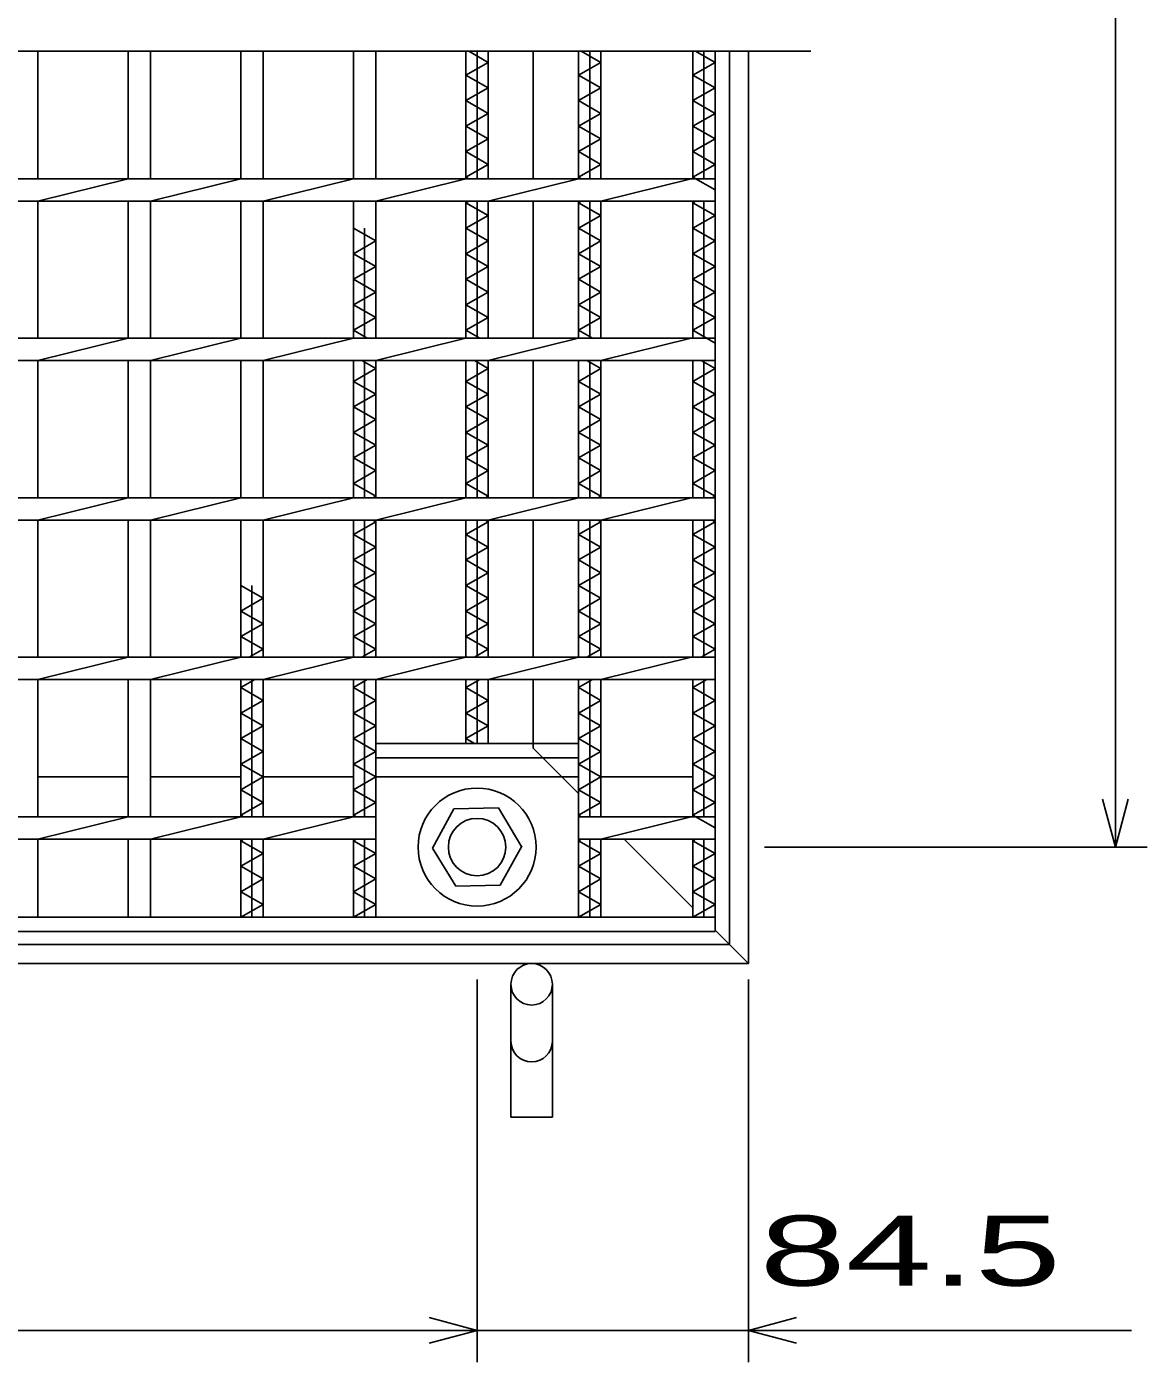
# Model space of a CAD drawing. Units: millimetres, scale not verified. Extents: x -1820 to 1731, y -1282 to 1054.
# Drawn here: x -508.8 to -157.5, y -493.5 to -74.8 of the extents above; entities that cross this region are included whole.
import ezdxf
from ezdxf.enums import TextEntityAlignment as Align

# ---------------------------------------------------------------- set-up
doc = ezdxf.new("R2010")
doc.units = ezdxf.units.MM
doc.header["$LTSCALE"] = 10
doc.linetypes.add('DASHED', pattern=[7.5, 6, -1.5])
for name, color, linetype, lineweight in [('16', 3, 'Continuous', 25), ('19', 6, 'Continuous', 25), ('22', 4, 'Continuous', 25)]:
    doc.layers.add(name, color=color, linetype=linetype, lineweight=lineweight)
doc.styles.add('ベクトル', font='')
doc.styles.get('ベクトル').set_extended_font_data('ベクトル')

msp = doc.modelspace()

# ---------------------------------------------------------------- linework, layer by layer
at = {"layer": '16'}
for p, q in [((-263, -82.5), (-1437, -82.5)), ((-505.3, -122.5), (-505.3, -82.5)), ((-477, -122.5), (-477, -82.5)), ((-470, -122.5), (-470, -82.5)), ((-441.7, -122.5), (-441.7, -82.5)), ((-434.7, -122.5), (-434.7, -82.5)), ((-406.4, -122.5), (-406.4, -82.5)), ((-399.4, -122.5), (-399.4, -82.5)), ((-371.1, -122.5), (-371.1, -82.5)), ((-364.1, -86), (-370.22, -82.5)), ((-367.6, -122.5), (-367.6, -82.5)), ((-364.1, -122.5), (-364.1, -82.5)), ((-335.8, -122.5), (-335.8, -82.5)), ((-328.8, -86), (-334.93, -82.5)), ((-332.3, -122.5), (-332.3, -82.5)), ((-328.8, -122.5), (-328.8, -82.5)), ((-300, -122.5), (-300, -82.5)), ((-293, -86), (-299.12, -82.5)), ((-296.5, -122.5), (-296.5, -82.5)), ((-293, -354), (-293, -82.5)), ((-371.1, -90), (-364.1, -86)), ((-335.8, -90), (-328.8, -86)), ((-300, -90), (-293, -86)), ((-364.1, -94), (-371.1, -90)), ((-328.8, -94), (-335.8, -90)), ((-293, -94), (-300, -90)), ((-371.1, -98), (-364.1, -94)), ((-335.8, -98), (-328.8, -94)), ((-300, -98), (-293, -94)), ((-364.1, -102), (-371.1, -98)), ((-328.8, -102), (-335.8, -98)), ((-293, -102), (-300, -98)), ((-371.1, -106), (-364.1, -102)), ((-335.8, -106), (-328.8, -102)), ((-300, -106), (-293, -102)), ((-364.1, -110), (-371.1, -106)), ((-328.8, -110), (-335.8, -106)), ((-293, -110), (-300, -106)), ((-371.1, -114), (-364.1, -110)), ((-335.8, -114), (-328.8, -110)), ((-300, -114), (-293, -110)), ((-364.1, -118), (-371.1, -114)), ((-328.8, -118), (-335.8, -114)), ((-293, -118), (-300, -114)), ((-371.1, -122), (-364.1, -118)), ((-335.8, -122), (-328.8, -118)), ((-300, -122), (-293, -118)), ((-830, -122.5), (-293, -122.5)), ((-505.3, -129.5), (-477, -122.5)), ((-470, -129.5), (-441.7, -122.5)), ((-434.7, -129.5), (-406.4, -122.5)), ((-399.4, -129.5), (-371.1, -122.5)), ((-370.22, -122.5), (-371.1, -122)), ((-364.1, -129.5), (-335.8, -122.5)), ((-334.93, -122.5), (-335.8, -122)), ((-328.8, -129.5), (-300.5, -122.5)), ((-293, -126), (-300, -122)), ((-293, -129.5), (-293, -122.5)), ((-830, -129.5), (-293, -129.5)), ((-505.3, -172.5), (-505.3, -129.5)), ((-477, -172.5), (-477, -129.5)), ((-470, -172.5), (-470, -129.5)), ((-441.7, -172.5), (-441.7, -129.5)), ((-434.7, -172.5), (-434.7, -129.5)), ((-406.4, -172.5), (-406.4, -129.5)), ((-399.4, -172.5), (-399.4, -129.5)), ((-371.1, -172.5), (-371.1, -129.5)), ((-371.1, -130), (-370.22, -129.5)), ((-367.6, -172.5), (-367.6, -129.5)), ((-364.1, -172.5), (-364.1, -129.5)), ((-335.8, -172.5), (-335.8, -129.5)), ((-335.8, -130), (-334.93, -129.5)), ((-332.3, -172.5), (-332.3, -129.5)), ((-328.8, -172.5), (-328.8, -129.5)), ((-300, -172.5), (-300, -129.5)), ((-300, -130), (-299.12, -129.5)), ((-296.5, -172.5), (-296.5, -129.5)), ((-364.1, -134), (-371.1, -130)), ((-328.8, -134), (-335.8, -130)), ((-293, -134), (-300, -130)), ((-399.4, -142), (-406.4, -138)), ((-402.9, -172.5), (-402.9, -138)), ((-371.1, -138), (-364.1, -134)), ((-364.1, -142), (-371.1, -138)), ((-335.8, -138), (-328.8, -134)), ((-328.8, -142), (-335.8, -138)), ((-300, -138), (-293, -134)), ((-293, -142), (-300, -138)), ((-406.4, -146), (-399.4, -142)), ((-371.1, -146), (-364.1, -142)), ((-335.8, -146), (-328.8, -142)), ((-300, -146), (-293, -142)), ((-399.4, -150), (-406.4, -146)), ((-364.1, -150), (-371.1, -146)), ((-328.8, -150), (-335.8, -146)), ((-293, -150), (-300, -146)), ((-406.4, -154), (-399.4, -150)), ((-371.1, -154), (-364.1, -150)), ((-335.8, -154), (-328.8, -150)), ((-300, -154), (-293, -150)), ((-399.4, -158), (-406.4, -154)), ((-364.1, -158), (-371.1, -154)), ((-328.8, -158), (-335.8, -154)), ((-293, -158), (-300, -154)), ((-406.4, -162), (-399.4, -158)), ((-371.1, -162), (-364.1, -158)), ((-335.8, -162), (-328.8, -158)), ((-300, -162), (-293, -158)), ((-399.4, -166), (-406.4, -162)), ((-364.1, -166), (-371.1, -162)), ((-328.8, -166), (-335.8, -162)), ((-293, -166), (-300, -162)), ((-406.4, -170), (-399.4, -166)), ((-371.1, -170), (-364.1, -166)), ((-335.8, -170), (-328.8, -166)), ((-300, -170), (-293, -166)), ((-402.03, -172.5), (-406.4, -170)), ((-366.72, -172.5), (-371.1, -170)), ((-331.43, -172.5), (-335.8, -170)), ((-293, -174), (-300, -170)), ((-830, -172.5), (-293, -172.5)), ((-505.3, -179.5), (-477, -172.5)), ((-470, -179.5), (-441.7, -172.5)), ((-434.7, -179.5), (-406.4, -172.5)), ((-399.4, -179.5), (-371.1, -172.5)), ((-364.1, -179.5), (-335.8, -172.5)), ((-328.8, -179.5), (-300.5, -172.5)), ((-293, -179.5), (-293, -172.5)), ((-830, -179.5), (-293, -179.5)), ((-505.3, -222.5), (-505.3, -179.5)), ((-477, -222.5), (-477, -179.5)), ((-470, -222.5), (-470, -179.5)), ((-441.7, -222.5), (-441.7, -179.5)), ((-434.7, -222.5), (-434.7, -179.5)), ((-406.4, -222.5), (-406.4, -179.5)), ((-399.4, -182), (-403.78, -179.5)), ((-402.9, -222.5), (-402.9, -179.5)), ((-399.4, -222.5), (-399.4, -179.5)), ((-371.1, -222.5), (-371.1, -179.5)), ((-364.1, -182), (-368.47, -179.5)), ((-367.6, -222.5), (-367.6, -179.5)), ((-364.1, -222.5), (-364.1, -179.5)), ((-335.8, -222.5), (-335.8, -179.5)), ((-328.8, -182), (-333.18, -179.5)), ((-332.3, -222.5), (-332.3, -179.5)), ((-328.8, -222.5), (-328.8, -179.5)), ((-300, -222.5), (-300, -179.5)), ((-293, -182), (-297.37, -179.5)), ((-296.5, -222.5), (-296.5, -179.5)), ((-406.4, -186), (-399.4, -182)), ((-371.1, -186), (-364.1, -182)), ((-335.8, -186), (-328.8, -182)), ((-300, -186), (-293, -182)), ((-399.4, -190), (-406.4, -186)), ((-364.1, -190), (-371.1, -186)), ((-328.8, -190), (-335.8, -186)), ((-293, -190), (-300, -186)), ((-406.4, -194), (-399.4, -190)), ((-371.1, -194), (-364.1, -190)), ((-335.8, -194), (-328.8, -190)), ((-300, -194), (-293, -190)), ((-399.4, -198), (-406.4, -194)), ((-364.1, -198), (-371.1, -194)), ((-328.8, -198), (-335.8, -194)), ((-293, -198), (-300, -194)), ((-406.4, -202), (-399.4, -198)), ((-371.1, -202), (-364.1, -198)), ((-335.8, -202), (-328.8, -198)), ((-300, -202), (-293, -198)), ((-399.4, -206), (-406.4, -202)), ((-364.1, -206), (-371.1, -202)), ((-328.8, -206), (-335.8, -202)), ((-293, -206), (-300, -202)), ((-406.4, -210), (-399.4, -206)), ((-371.1, -210), (-364.1, -206)), ((-335.8, -210), (-328.8, -206)), ((-300, -210), (-293, -206)), ((-399.4, -214), (-406.4, -210)), ((-364.1, -214), (-371.1, -210)), ((-328.8, -214), (-335.8, -210)), ((-293, -214), (-300, -210)), ((-406.4, -218), (-399.4, -214)), ((-371.1, -218), (-364.1, -214)), ((-335.8, -218), (-328.8, -214)), ((-300, -218), (-293, -214)), ((-399.4, -222), (-406.4, -218)), ((-364.1, -222), (-371.1, -218)), ((-328.8, -222), (-335.8, -218)), ((-293, -222), (-300, -218)), ((-830, -222.5), (-293, -222.5)), ((-505.3, -229.5), (-477, -222.5)), ((-470, -229.5), (-441.7, -222.5)), ((-434.7, -229.5), (-406.4, -222.5)), ((-400.28, -222.5), (-399.4, -222)), ((-399.4, -229.5), (-371.1, -222.5)), ((-364.97, -222.5), (-364.1, -222)), ((-364.1, -229.5), (-335.8, -222.5)), ((-329.68, -222.5), (-328.8, -222)), ((-328.8, -229.5), (-300.5, -222.5)), ((-293.87, -222.5), (-293, -222)), ((-293, -229.5), (-293, -222.5)), ((-830, -229.5), (-293, -229.5)), ((-505.3, -272.5), (-505.3, -229.5)), ((-477, -272.5), (-477, -229.5)), ((-470, -272.5), (-470, -229.5)), ((-441.7, -272.5), (-441.7, -229.5)), ((-434.7, -272.5), (-434.7, -229.5)), ((-406.4, -272.5), (-406.4, -229.5)), ((-406.4, -234), (-399.4, -230)), ((-402.9, -272.5), (-402.9, -229.5)), ((-399.4, -230), (-400.28, -229.5)), ((-399.4, -272.5), (-399.4, -229.5)), ((-371.1, -272.5), (-371.1, -229.5)), ((-371.1, -234), (-364.1, -230)), ((-367.6, -272.5), (-367.6, -229.5)), ((-364.1, -230), (-364.97, -229.5)), ((-364.1, -272.5), (-364.1, -229.5)), ((-335.8, -272.5), (-335.8, -229.5)), ((-335.8, -234), (-328.8, -230)), ((-332.3, -272.5), (-332.3, -229.5)), ((-328.8, -230), (-329.68, -229.5)), ((-328.8, -272.5), (-328.8, -229.5)), ((-300, -272.5), (-300, -229.5)), ((-300, -234), (-293, -230)), ((-296.5, -272.5), (-296.5, -229.5)), ((-293, -230), (-293.87, -229.5)), ((-399.4, -238), (-406.4, -234)), ((-364.1, -238), (-371.1, -234)), ((-328.8, -238), (-335.8, -234)), ((-293, -238), (-300, -234)), ((-406.4, -242), (-399.4, -238)), ((-371.1, -242), (-364.1, -238)), ((-335.8, -242), (-328.8, -238)), ((-300, -242), (-293, -238)), ((-399.4, -246), (-406.4, -242)), ((-364.1, -246), (-371.1, -242)), ((-328.8, -246), (-335.8, -242)), ((-293, -246), (-300, -242)), ((-406.4, -250), (-399.4, -246)), ((-371.1, -250), (-364.1, -246)), ((-335.8, -250), (-328.8, -246)), ((-300, -250), (-293, -246)), ((-434.7, -254), (-441.7, -250)), ((-438.2, -272.5), (-438.2, -250)), ((-399.4, -254), (-406.4, -250)), ((-364.1, -254), (-371.1, -250)), ((-328.8, -254), (-335.8, -250)), ((-293, -254), (-300, -250)), ((-441.7, -258), (-434.7, -254)), ((-406.4, -258), (-399.4, -254)), ((-371.1, -258), (-364.1, -254)), ((-335.8, -258), (-328.8, -254)), ((-300, -258), (-293, -254)), ((-434.7, -262), (-441.7, -258)), ((-399.4, -262), (-406.4, -258)), ((-364.1, -262), (-371.1, -258)), ((-328.8, -262), (-335.8, -258)), ((-293, -262), (-300, -258)), ((-441.7, -266), (-434.7, -262)), ((-406.4, -266), (-399.4, -262)), ((-371.1, -266), (-364.1, -262)), ((-335.8, -266), (-328.8, -262)), ((-300, -266), (-293, -262)), ((-434.7, -270), (-441.7, -266)), ((-399.4, -270), (-406.4, -266)), ((-364.1, -270), (-371.1, -266)), ((-328.8, -270), (-335.8, -266)), ((-293, -270), (-300, -266)), ((-439.07, -272.5), (-434.7, -270)), ((-403.78, -272.5), (-399.4, -270)), ((-368.47, -272.5), (-364.1, -270)), ((-333.18, -272.5), (-328.8, -270)), ((-297.37, -272.5), (-293, -270)), ((-830, -272.5), (-293, -272.5)), ((-505.3, -279.5), (-477, -272.5)), ((-470, -279.5), (-441.7, -272.5)), ((-434.7, -279.5), (-406.4, -272.5)), ((-399.4, -279.5), (-371.1, -272.5)), ((-364.1, -279.5), (-335.8, -272.5)), ((-328.8, -279.5), (-300.5, -272.5)), ((-293, -279.5), (-293, -272.5)), ((-830, -279.5), (-293, -279.5)), ((-505.3, -322.5), (-505.3, -279.5)), ((-477, -322.5), (-477, -279.5)), ((-470, -322.5), (-470, -279.5)), ((-441.7, -322.5), (-441.7, -279.5)), ((-441.7, -282), (-437.32, -279.5)), ((-438.2, -322.5), (-438.2, -279.5)), ((-434.7, -322.5), (-434.7, -279.5)), ((-406.4, -322.5), (-406.4, -279.5)), ((-406.4, -282), (-402.03, -279.5)), ((-402.9, -322.5), (-402.9, -279.5)), ((-399.4, -322.5), (-399.4, -279.5)), ((-371.1, -299.5), (-371.1, -279.5)), ((-371.1, -282), (-366.72, -279.5)), ((-367.6, -299.5), (-367.6, -279.5)), ((-364.1, -299.5), (-364.1, -279.5)), ((-335.8, -322.5), (-335.8, -279.5)), ((-335.8, -282), (-331.43, -279.5)), ((-332.3, -322.5), (-332.3, -279.5)), ((-328.8, -322.5), (-328.8, -279.5)), ((-300, -322.5), (-300, -279.5)), ((-300, -282), (-295.62, -279.5)), ((-296.5, -322.5), (-296.5, -279.5)), ((-434.7, -286), (-441.7, -282)), ((-399.4, -286), (-406.4, -282)), ((-364.1, -286), (-371.1, -282)), ((-328.8, -286), (-335.8, -282)), ((-293, -286), (-300, -282)), ((-441.7, -290), (-434.7, -286)), ((-406.4, -290), (-399.4, -286)), ((-371.1, -290), (-364.1, -286)), ((-335.8, -290), (-328.8, -286)), ((-300, -290), (-293, -286)), ((-434.7, -294), (-441.7, -290)), ((-399.4, -294), (-406.4, -290)), ((-364.1, -294), (-371.1, -290)), ((-328.8, -294), (-335.8, -290)), ((-293, -294), (-300, -290)), ((-441.7, -298), (-434.7, -294)), ((-406.4, -298), (-399.4, -294)), ((-371.1, -298), (-364.1, -294)), ((-335.8, -298), (-328.8, -294)), ((-300, -298), (-293, -294)), ((-434.7, -302), (-441.7, -298)), ((-399.4, -302), (-406.4, -298)), ((-399.4, -299.5), (-335.82, -299.5)), ((-399.4, -304), (-399.4, -299.5)), ((-368.47, -299.5), (-371.1, -298)), ((-335.82, -304), (-335.82, -299.5)), ((-328.8, -302), (-335.8, -298)), ((-293, -302), (-300, -298)), ((-441.7, -306), (-434.7, -302)), ((-406.4, -306), (-399.4, -302)), ((-399.4, -304), (-335.82, -304)), ((-335.8, -306), (-328.8, -302)), ((-300, -306), (-293, -302)), ((-434.7, -310), (-441.7, -306)), ((-399.4, -310), (-406.4, -306)), ((-328.8, -310), (-335.8, -306)), ((-293, -310), (-300, -306)), ((-505.3, -310), (-477, -310)), ((-470, -310), (-441.7, -310)), ((-441.7, -314), (-434.7, -310)), ((-434.7, -318), (-441.7, -314)), ((-434.7, -310), (-406.4, -310)), ((-406.4, -314), (-399.4, -310)), ((-399.4, -318), (-406.4, -314)), ((-399.4, -310), (-335.82, -310)), ((-335.8, -314), (-328.8, -310)), ((-328.8, -318), (-335.8, -314)), ((-328.8, -310), (-300, -310)), ((-300, -314), (-293, -310)), ((-293, -318), (-300, -314)), ((-441.7, -322), (-434.7, -318)), ((-406.4, -322), (-399.4, -318)), ((-335.8, -322), (-328.8, -318)), ((-300, -322), (-293, -318)), ((-440.82, -322.5), (-441.7, -322)), ((-405.53, -322.5), (-406.4, -322)), ((-381.61, -332.34), (-374.9, -320.05)), ((-360.91, -319.71), (-374.9, -320.05)), ((-353.61, -332), (-360.91, -319.71)), ((-334.93, -322.5), (-335.8, -322)), ((-293, -326), (-300, -322)), ((-724.11, -322.5), (-399.4, -322.5)), ((-505.3, -329.5), (-477, -322.5)), ((-470, -329.5), (-441.7, -322.5)), ((-434.7, -329.5), (-406.4, -322.5)), ((-399.4, -322.5), (-399.4, -329.5)), ((-335.82, -322.5), (-293, -322.5)), ((-335.82, -322.5), (-335.8, -322.5)), ((-335.8, -322.5), (-335.8, -329.5)), ((-328.8, -329.5), (-300.5, -322.5)), ((-293, -329.5), (-293, -322.5)), ((-724.11, -329.5), (-399.4, -329.5)), ((-505.3, -354), (-505.3, -329.5)), ((-477, -354), (-477, -329.5)), ((-470, -354), (-470, -329.5)), ((-441.7, -354), (-441.7, -329.5)), ((-441.7, -330), (-440.82, -329.5)), ((-434.7, -334), (-441.7, -330)), ((-438.2, -354), (-438.2, -329.5)), ((-434.7, -354), (-434.7, -329.5)), ((-406.4, -354), (-406.4, -329.5)), ((-406.4, -330), (-405.53, -329.5)), ((-399.4, -334), (-406.4, -330)), ((-402.9, -354), (-402.9, -329.5)), ((-399.4, -354), (-399.4, -329.5)), ((-335.82, -329.5), (-293, -329.5)), ((-335.8, -354), (-335.8, -329.5)), ((-335.8, -330), (-334.93, -329.5)), ((-328.8, -334), (-335.8, -330)), ((-332.3, -354), (-332.3, -329.5)), ((-328.8, -354), (-328.8, -329.5)), ((-300, -354), (-300, -329.5)), ((-300, -330), (-299.12, -329.5)), ((-293, -334), (-300, -330)), ((-296.5, -354), (-296.5, -329.5)), ((-441.7, -338), (-434.7, -334)), ((-406.4, -338), (-399.4, -334)), ((-374.31, -344.29), (-381.61, -332.34)), ((-360.32, -343.95), (-353.61, -331.66)), ((-335.8, -338), (-328.8, -334)), ((-300, -338), (-293, -334)), ((-434.7, -342), (-441.7, -338)), ((-399.4, -342), (-406.4, -338)), ((-328.8, -342), (-335.8, -338)), ((-293, -342), (-300, -338)), ((-441.7, -346), (-434.7, -342)), ((-406.4, -346), (-399.4, -342)), ((-335.8, -346), (-328.8, -342)), ((-300, -346), (-293, -342)), ((-434.7, -350), (-441.7, -346)), ((-399.4, -350), (-406.4, -346)), ((-374.31, -344.29), (-360.32, -343.95)), ((-328.8, -350), (-335.8, -346)), ((-293, -350), (-300, -346)), ((-441.7, -354), (-434.7, -350)), ((-406.4, -354), (-399.4, -350)), ((-335.8, -354), (-328.8, -350)), ((-300, -354), (-293, -350)), ((-830, -354), (-293, -354)), ((-512.3, -354), (-505.3, -354)), ((-477, -354), (-470, -354)), ((-441.7, -354), (-434.7, -354)), ((-406.4, -354), (-399.4, -354)), ((-371.1, -354), (-364.1, -354)), ((-335.8, -354), (-328.8, -354)), ((-300, -354), (-293, -354)), ((-293, -358.5), (-293, -354)), ((-830, -358.5), (-293, -358.5))]:
    msp.add_line(p, q, dxfattribs=at)
for radius in [18.5, 9]:
    msp.add_circle((-367.61, -332), radius, dxfattribs=at)
at = {"layer": '19'}
for p, q in [((-350, -122.5), (-350, -82.5)), ((-288.5, -362.5), (-288.5, -82.5)), ((-282.5, -368.5), (-282.5, -82.5)), ((-350, -172.5), (-350, -129.5)), ((-350, -222.5), (-350, -179.5)), ((-350, -272.5), (-350, -229.5)), ((-350, -299.5), (-350, -279.5)), ((-1411.5, -362.5), (-288.5, -362.5)), ((-1417.5, -368.5), (-282.5, -368.5)), ((-357, -375), (-357, -416.62)), ((-344, -416.62), (-344, -375)), ((-357, -416.62), (-344, -416.62))]:
    msp.add_line(p, q, dxfattribs=at)
at = {"layer": '19', "linetype": 'DASHED'}
for p, q in [((-350, -301), (-350, -296.5)), ((-335.8, -315.2), (-350, -301)), ((-328.5, -322.5), (-328.8, -322.2)), ((-300, -351), (-321.5, -329.5)), ((-282.5, -368.5), (-293, -358))]:
    msp.add_line(p, q, dxfattribs=at)
at = {"layer": '19'}
msp.add_circle((-350.5, -375), 6.5, dxfattribs=at)
msp.add_arc((-350.5, -392.84), 6.5, 180, 0, dxfattribs=at)
at = {"layer": '22'}
for p, q in [((-167.5, -332), (-167.5, 630)), ((-167.5, -332), (-171.5, -317)), ((-167.5, -332), (-163.5, -317)), ((-277.5, -332), (-157.5, -332)), ((-367.6, -493.5), (-367.6, -373.5)), ((-282.5, -493.5), (-282.5, -373.5)), ((-367.6, -483.5), (-382.6, -479.5)), ((-282.5, -483.5), (-267.5, -479.5)), ((-755.9, -483.5), (-367.6, -483.5)), ((-382.6, -487.5), (-367.6, -483.5)), ((-367.6, -483.5), (-282.5, -483.5)), ((-267.5, -487.5), (-282.5, -483.5)), ((-282.5, -483.5), (-162.5, -483.5))]:
    msp.add_line(p, q, dxfattribs=at)

# ---------------------------------------------------------------- texts
at = {"layer": '22', "color": 2, "style": 'ベクトル', "width": 1.65}
msp.add_text(' 84.5 ', height=21.99, dxfattribs=at).set_placement((-292.5, -458.5), align=Align.MIDDLE_LEFT)

doc.saveas('drawing.dxf')
